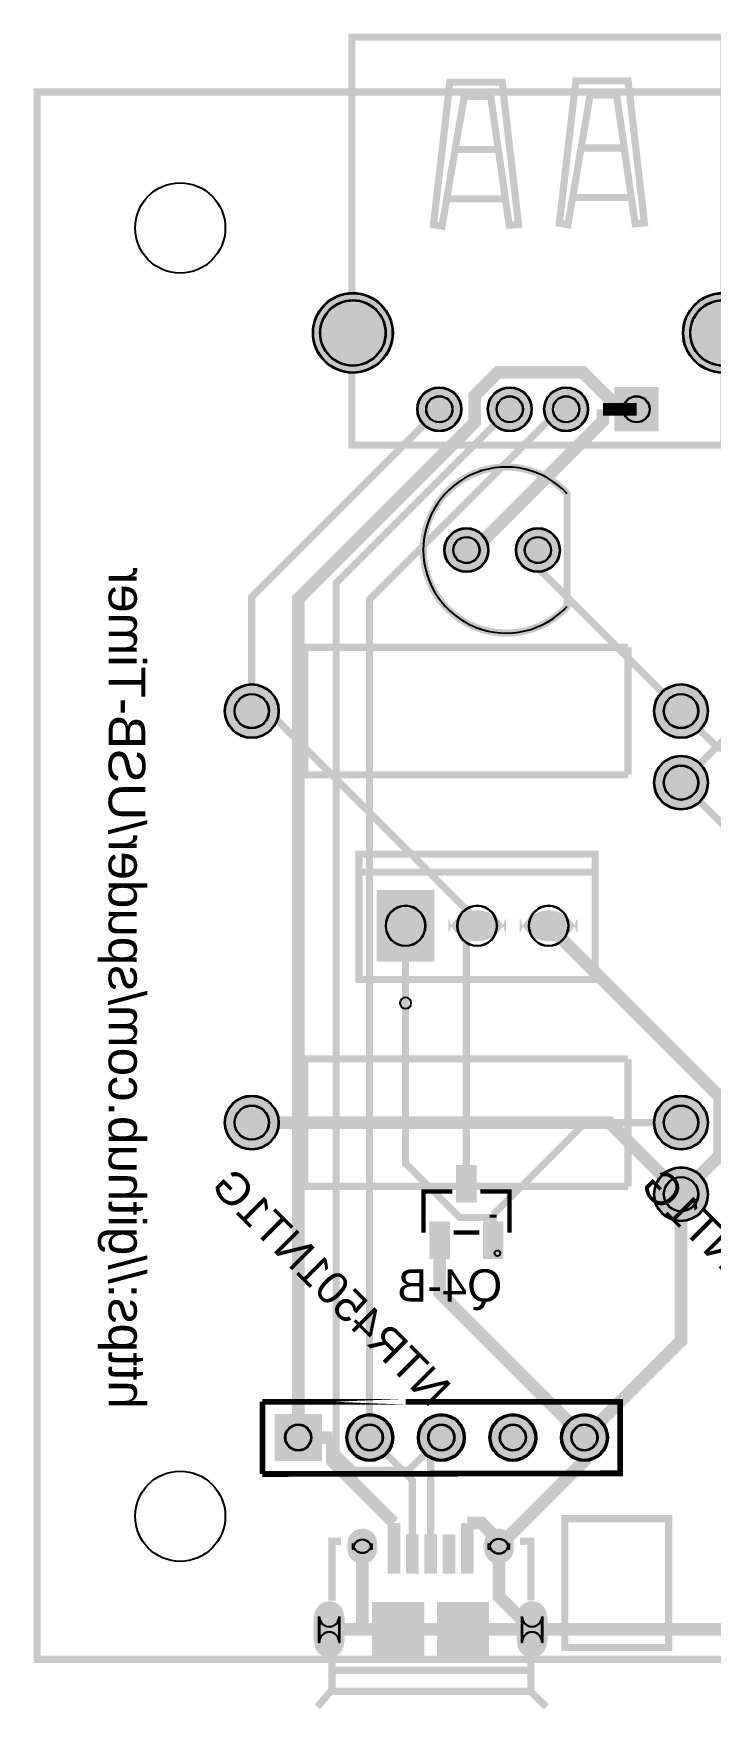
# Model space of a CAD drawing. Header units: millimetres. Extents: x 0 to 114, y 63 to 124.
# Drawn here: x -0.1 to 23.9, y 64.2 to 123.7 of the extents above; entities that cross this region are included whole.
import ezdxf

# ---------------------------------------------------------------- set-up
doc = ezdxf.new("R2010")
doc.units = ezdxf.units.MM
for name, color, linetype, true_color in [('BoardOutLine', 7, 'Continuous', 0xff00ff), ('BottomLayer', 7, 'Continuous', 0x0000ff), ('BottomPasteMaskLayer', 7, 'Continuous', 0x800000), ('BottomSilkLayer', 7, 'Continuous', 0x66cc33), ('BottomSolderMaskLayer', 7, 'Continuous', 0xaa00ff), ('Document', 7, 'Continuous', 0xffffff), ('Multi-Layer', 7, 'Continuous', 0xc0c0c0), ('TopLayer', 7, 'Continuous', 0xff0000), ('TopPasteMaskLayer', 7, 'Continuous', 0x808080), ('TopSilkLayer', 7, 'Continuous', 0xffcc00), ('TopSolderMaskLayer', 7, 'Continuous', 0x800080)]:
    doc.layers.add(name, color=color, linetype=linetype, true_color=true_color)
doc.styles.get("Standard").update_dxf_attribs({"font": 'arial.ttf'})

msp = doc.modelspace()

# ---------------------------------------------------------------- hatches: boundary and pattern name
at = {"layer": 'BottomLayer'}
for points in [[(14.89, 83.54), (14.89, 82.29), (15.59, 82.29), (15.59, 83.54)], [(13.94, 81.54), (13.94, 80.29), (14.64, 80.29), (14.64, 81.54)], [(15.84, 81.54), (15.84, 80.29), (16.54, 80.29), (16.54, 81.54)]]:
    msp.add_hatch(color=256, dxfattribs=at).paths.add_polyline_path(points)
at = {"layer": 'BottomPasteMaskLayer'}
for points in [[(14.89, 83.54), (14.89, 82.29), (15.59, 82.29), (15.59, 83.54)], [(13.94, 81.54), (13.94, 80.29), (14.64, 80.29), (14.64, 81.54)], [(15.84, 81.54), (15.84, 80.29), (16.54, 80.29), (16.54, 81.54)]]:
    msp.add_hatch(color=256, dxfattribs=at).paths.add_polyline_path(points)
at = {"layer": 'BottomSolderMaskLayer'}
for points in [[(9.785, 113.115, 1), (12.635, 113.115, 1)], [(22.925, 113.115, 1), (25.776, 113.115, 1)], [(13.493, 110.405, 1), (15.068, 110.405, 1)], [(15.993, 110.405, 1), (17.567, 110.405, 1)], [(17.993, 110.405, 1), (19.567, 110.405, 1)], [(22.067, 109.618), (20.493, 109.618), (20.493, 111.193), (22.067, 111.193)], [(14.453, 105.41, 1), (16.027, 105.41, 1)], [(16.993, 105.41, 1), (18.567, 105.41, 1)], [(6.655, 99.695, 1), (8.585, 99.695, 1)], [(21.895, 99.695, 1), (23.825, 99.695, 1)], [(21.895, 97.155, 1), (23.825, 97.155, 1)], [(12.056, 93.351), (14.106, 93.351), (14.106, 90.8), (12.056, 90.8)], [(16.646, 92.33, -0.785398), (14.596, 92.33), (14.596, 91.82, -0.785398), (16.646, 91.82)], [(19.186, 92.33, -0.785398), (17.136, 92.33), (17.136, 91.82, -0.785398), (19.186, 91.82)], [(6.655, 85.09, 1), (8.585, 85.09, 1)], [(21.895, 85.09, 1), (23.825, 85.09, 1)], [(14.876, 83.586), (14.876, 82.245), (15.604, 82.245), (15.604, 83.586)], [(21.895, 82.55, 1), (23.825, 82.55, 1)], [(13.926, 81.586), (13.926, 80.245), (14.654, 80.245), (14.654, 81.586)], [(15.826, 81.586), (15.826, 80.245), (16.554, 80.245), (16.554, 81.586)], [(10.109, 74.752), (10.109, 73.076), (8.433, 73.076), (8.433, 74.752)], [(10.973, 73.914, 1), (12.649, 73.914, 1)], [(13.513, 73.914, 1), (15.189, 73.914, 1)], [(16.053, 73.914, 1), (17.729, 73.914, 1)], [(18.593, 73.914, 1), (20.269, 73.914, 1)], [(12.095, 70.159, -0.785398), (10.995, 70.159), (10.995, 69.951, -0.785398), (12.095, 69.951)], [(16.945, 70.159, -0.785398), (15.845, 70.159), (15.845, 69.951, -0.785398), (16.945, 69.951)], [(10.92, 67.592, -0.785398), (9.82, 67.592), (9.82, 66.618, -0.785398), (10.92, 66.618)], [(18.12, 67.592, -0.785398), (17.02, 67.592), (17.02, 66.618, -0.785398), (18.12, 66.618)]]:
    msp.add_hatch(color=256, dxfattribs=at).paths.add_polyline_path(points)
at = {"layer": 'Document'}
for points in [[(18.728, 107.323), (18.675, 107.378), (18.622, 107.432), (18.567, 107.484), (18.51, 107.535), (18.452, 107.584), (18.393, 107.631), (18.333, 107.677), (18.271, 107.721), (18.208, 107.764), (18.144, 107.805), (18.079, 107.844), (18.013, 107.882), (17.946, 107.917), (17.878, 107.951), (17.809, 107.983), (17.74, 108.013), (17.669, 108.041), (17.598, 108.068), (17.526, 108.092), (17.454, 108.114), (17.381, 108.135), (17.307, 108.153), (17.233, 108.17), (17.159, 108.184), (17.084, 108.197), (17.008, 108.207), (16.933, 108.216), (16.857, 108.222), (16.782, 108.227), (16.706, 108.229), (16.63, 108.229), (16.554, 108.228), (16.478, 108.224), (16.403, 108.218), (16.327, 108.21), (16.252, 108.2), (16.177, 108.188), (16.102, 108.174), (16.028, 108.158), (15.954, 108.141), (15.881, 108.121), (15.808, 108.099), (15.736, 108.075), (15.665, 108.049), (15.594, 108.022), (15.524, 107.992), (15.455, 107.961), (15.387, 107.927), (15.32, 107.892), (15.253, 107.855), (15.188, 107.817), (15.124, 107.776), (15.061, 107.734), (14.999, 107.69), (14.938, 107.645), (14.878, 107.598), (14.82, 107.549), (14.763, 107.499), (14.708, 107.447), (14.653, 107.394), (14.601, 107.339), (14.55, 107.283), (14.5, 107.226), (14.452, 107.167), (14.405, 107.107), (14.36, 107.046), (14.317, 106.984), (14.276, 106.92), (14.236, 106.855), (14.198, 106.79), (14.162, 106.723), (14.127, 106.655), (14.095, 106.587), (14.064, 106.518), (14.035, 106.447), (14.008, 106.376), (13.983, 106.305), (13.96, 106.232), (13.939, 106.16), (13.92, 106.086), (13.902, 106.012), (13.887, 105.938), (13.874, 105.863), (13.863, 105.788), (13.854, 105.713), (13.846, 105.637), (13.841, 105.561), (13.838, 105.486), (13.837, 105.41), (13.838, 105.334), (13.841, 105.258), (13.846, 105.182), (13.854, 105.107), (13.863, 105.031), (13.874, 104.956), (13.887, 104.882), (13.902, 104.807), (13.92, 104.733), (13.939, 104.66), (13.96, 104.587), (13.983, 104.515), (14.008, 104.443), (14.035, 104.372), (14.064, 104.302), (14.095, 104.233), (14.128, 104.164), (14.162, 104.096), (14.198, 104.03), (14.236, 103.964), (14.276, 103.899), (14.318, 103.836), (14.361, 103.773), (14.406, 103.712), (14.452, 103.652), (14.5, 103.594), (14.55, 103.536), (14.601, 103.48), (14.654, 103.426), (14.708, 103.372), (14.764, 103.321), (14.821, 103.27), (14.879, 103.222), (14.938, 103.175), (14.999, 103.129), (15.061, 103.086), (15.124, 103.043), (15.189, 103.003), (15.254, 102.964), (15.32, 102.928), (15.387, 102.892), (15.456, 102.859), (15.525, 102.828), (15.595, 102.798), (15.665, 102.771), (15.737, 102.745), (15.809, 102.721), (15.882, 102.699), (15.955, 102.679), (16.029, 102.661), (16.103, 102.646), (16.177, 102.632), (16.252, 102.62), (16.328, 102.61), (16.403, 102.602), (16.479, 102.596), (16.555, 102.592), (16.63, 102.591), (16.706, 102.591), (16.782, 102.593), (16.858, 102.598), (16.934, 102.604), (17.009, 102.613), (17.084, 102.623), (17.159, 102.636), (17.234, 102.65), (17.308, 102.667), (17.381, 102.685), (17.454, 102.706), (17.527, 102.728), (17.599, 102.753), (17.67, 102.779), (17.74, 102.807), (17.81, 102.837), (17.879, 102.869), (17.947, 102.903), (18.014, 102.939), (18.08, 102.976), (18.145, 103.015), (18.209, 103.056), (18.272, 103.099), (18.333, 103.143), (18.394, 103.189), (18.453, 103.237), (18.511, 103.286), (18.567, 103.337), (18.622, 103.389), (18.676, 103.442), (18.728, 103.497), (18.74, 103.509), (18.754, 103.519), (18.768, 103.527), (18.784, 103.533), (18.8, 103.536), (18.816, 103.538), (18.833, 103.538), (18.849, 103.535), (18.865, 103.53), (18.881, 103.524), (18.895, 103.515), (18.908, 103.505), (18.919, 103.493), (18.929, 103.479), (18.937, 103.464), (18.943, 103.449), (18.947, 103.433), (18.948, 103.416), (18.948, 103.4), (18.945, 103.383), (18.941, 103.367), (18.934, 103.352), (18.925, 103.338), (18.915, 103.325), (18.86, 103.268), (18.804, 103.212), (18.747, 103.157), (18.688, 103.104), (18.628, 103.052), (18.567, 103.002), (18.504, 102.954), (18.44, 102.907), (18.375, 102.862), (18.309, 102.819), (18.242, 102.777), (18.173, 102.737), (18.104, 102.699), (18.034, 102.662), (17.962, 102.628), (17.89, 102.595), (17.817, 102.564), (17.744, 102.535), (17.669, 102.508), (17.594, 102.483), (17.519, 102.46), (17.442, 102.439), (17.365, 102.419), (17.288, 102.402), (17.21, 102.387), (17.132, 102.374), (17.054, 102.362), (16.975, 102.353), (16.897, 102.346), (16.818, 102.341), (16.738, 102.338), (16.659, 102.337), (16.58, 102.338), (16.501, 102.341), (16.422, 102.346), (16.343, 102.353), (16.264, 102.362), (16.186, 102.373), (16.108, 102.386), (16.03, 102.401), (15.953, 102.418), (15.876, 102.437), (15.8, 102.458), (15.724, 102.482), (15.649, 102.507), (15.574, 102.533), (15.501, 102.562), (15.428, 102.593), (15.356, 102.626), (15.284, 102.66), (15.214, 102.696), (15.144, 102.734), (15.076, 102.774), (15.009, 102.816), (14.942, 102.859), (14.877, 102.904), (14.813, 102.951), (14.751, 102.999), (14.689, 103.049), (14.629, 103.1), (14.57, 103.153), (14.513, 103.208), (14.457, 103.264), (14.402, 103.321), (14.349, 103.38), (14.298, 103.44), (14.248, 103.502), (14.199, 103.564), (14.152, 103.628), (14.107, 103.693), (14.064, 103.76), (14.022, 103.827), (13.982, 103.895), (13.944, 103.965), (13.908, 104.035), (13.873, 104.106), (13.841, 104.178), (13.81, 104.251), (13.781, 104.325), (13.754, 104.4), (13.729, 104.475), (13.706, 104.55), (13.685, 104.627), (13.666, 104.703), (13.648, 104.781), (13.633, 104.858), (13.62, 104.937), (13.609, 105.015), (13.6, 105.094), (13.592, 105.172), (13.587, 105.251), (13.584, 105.331), (13.583, 105.41), (13.584, 105.489), (13.587, 105.568), (13.592, 105.647), (13.6, 105.726), (13.609, 105.804), (13.62, 105.883), (13.633, 105.961), (13.648, 106.039), (13.665, 106.116), (13.685, 106.193), (13.706, 106.269), (13.729, 106.345), (13.754, 106.42), (13.781, 106.494), (13.81, 106.568), (13.841, 106.641), (13.873, 106.713), (13.908, 106.784), (13.944, 106.855), (13.982, 106.924), (14.022, 106.993), (14.064, 107.06), (14.107, 107.126), (14.152, 107.191), (14.199, 107.255), (14.247, 107.318), (14.297, 107.379), (14.349, 107.439), (14.402, 107.498), (14.456, 107.556), (14.512, 107.612), (14.57, 107.666), (14.628, 107.719), (14.689, 107.771), (14.75, 107.821), (14.813, 107.869), (14.877, 107.916), (14.942, 107.961), (15.008, 108.004), (15.076, 108.045), (15.144, 108.085), (15.213, 108.123), (15.284, 108.16), (15.355, 108.194), (15.427, 108.227), (15.5, 108.257), (15.574, 108.286), (15.648, 108.313), (15.723, 108.338), (15.799, 108.361), (15.875, 108.382), (15.952, 108.402), (16.03, 108.419), (16.107, 108.434), (16.185, 108.447), (16.264, 108.458), (16.342, 108.467), (16.421, 108.474), (16.5, 108.479), (16.579, 108.482), (16.659, 108.483), (16.738, 108.482), (16.817, 108.479), (16.896, 108.474), (16.975, 108.467), (17.053, 108.458), (17.132, 108.446), (17.21, 108.433), (17.288, 108.418), (17.365, 108.401), (17.442, 108.381), (17.518, 108.36), (17.594, 108.337), (17.669, 108.312), (17.743, 108.285), (17.817, 108.256), (17.89, 108.225), (17.962, 108.193), (18.033, 108.158), (18.103, 108.122), (18.173, 108.083), (18.241, 108.043), (18.308, 108.002), (18.375, 107.958), (18.44, 107.913), (18.504, 107.867), (18.566, 107.818), (18.628, 107.768), (18.688, 107.717), (18.747, 107.663), (18.804, 107.609), (18.86, 107.553), (18.914, 107.495), (18.925, 107.482), (18.933, 107.468), (18.94, 107.453), (18.945, 107.437), (18.948, 107.421), (18.948, 107.404), (18.946, 107.388), (18.942, 107.372), (18.936, 107.356), (18.928, 107.341), (18.919, 107.328), (18.907, 107.316), (18.894, 107.305), (18.88, 107.297), (18.865, 107.29), (18.849, 107.285), (18.833, 107.283), (18.816, 107.282), (18.799, 107.284), (18.783, 107.288), (18.768, 107.294), (18.753, 107.302), (18.74, 107.312), (18.728, 107.323)], [(18.948, 107.409), (18.948, 103.41), (18.947, 103.394), (18.944, 103.377), (18.938, 103.362), (18.931, 103.347), (18.922, 103.333), (18.911, 103.32), (18.898, 103.309), (18.885, 103.3), (18.87, 103.293), (18.854, 103.288), (18.838, 103.284), (18.821, 103.283), (18.804, 103.284), (18.788, 103.288), (18.772, 103.293), (18.758, 103.3), (18.744, 103.309), (18.731, 103.32), (18.72, 103.333), (18.711, 103.347), (18.704, 103.362), (18.698, 103.377), (18.695, 103.394), (18.694, 103.41), (18.694, 107.409), (18.695, 107.426), (18.698, 107.442), (18.704, 107.458), (18.711, 107.473), (18.72, 107.487), (18.731, 107.499), (18.744, 107.51), (18.758, 107.519), (18.772, 107.527), (18.788, 107.532), (18.804, 107.535), (18.821, 107.536), (18.838, 107.535), (18.854, 107.532), (18.87, 107.527), (18.885, 107.519), (18.898, 107.51), (18.911, 107.499), (18.922, 107.487), (18.931, 107.473), (18.938, 107.458), (18.944, 107.442), (18.947, 107.426), (18.948, 107.409)]]:
    msp.add_hatch(color=256, dxfattribs=at).paths.add_polyline_path(points)
at = {"layer": 'Multi-Layer'}
for points in [[(9.81, 113.115, 1), (12.61, 113.115, 1)], [(22.95, 113.115, 1), (25.75, 113.115, 1)], [(13.518, 110.405, 1), (15.042, 110.405, 1)], [(16.018, 110.405, 1), (17.542, 110.405, 1)], [(18.018, 110.405, 1), (19.542, 110.405, 1)], [(22.042, 109.643), (20.518, 109.643), (20.518, 111.167), (22.042, 111.167)], [(14.478, 105.41, 1), (16.002, 105.41, 1)], [(17.018, 105.41, 1), (18.542, 105.41, 1)], [(6.68, 99.695, 1), (8.56, 99.695, 1)], [(21.92, 99.695, 1), (23.8, 99.695, 1)], [(21.92, 97.155, 1), (23.8, 97.155, 1)], [(12.081, 93.325), (14.081, 93.325), (14.081, 90.825), (12.081, 90.825)], [(16.621, 92.325, -0.785398), (14.621, 92.325), (14.621, 91.825, -0.785398), (16.621, 91.825)], [(19.161, 92.325, -0.785398), (17.161, 92.325), (17.161, 91.825, -0.785398), (19.161, 91.825)], [(6.68, 85.09, 1), (8.56, 85.09, 1)], [(21.92, 85.09, 1), (23.8, 85.09, 1)], [(21.92, 82.55, 1), (23.8, 82.55, 1)], [(10.058, 74.702), (10.058, 73.127), (8.484, 73.127), (8.484, 74.702)], [(11.024, 73.914, 1), (12.598, 73.914, 1)], [(13.564, 73.914, 1), (15.138, 73.914, 1)], [(16.104, 73.914, 1), (17.678, 73.914, 1)], [(18.644, 73.914, 1), (20.218, 73.914, 1)], [(12.07, 70.155, -0.785398), (11.02, 70.155), (11.02, 69.955, -0.785398), (12.07, 69.955)], [(16.92, 70.155, -0.785398), (15.87, 70.155), (15.87, 69.955, -0.785398), (16.92, 69.955)], [(10.895, 67.58, -0.785398), (9.845, 67.58), (9.845, 66.63, -0.785398), (10.895, 66.63)], [(18.095, 67.58, -0.785398), (17.045, 67.58), (17.045, 66.63, -0.785398), (18.095, 66.63)]]:
    msp.add_hatch(color=256, dxfattribs=at).paths.add_polyline_path(points)
at = {"layer": 'TopLayer'}
for points in [[(12.47, 70.455), (12.87, 70.455), (12.87, 69.105), (12.47, 69.105)], [(13.12, 70.455), (13.52, 70.455), (13.52, 69.105), (13.12, 69.105)], [(13.77, 70.455), (14.17, 70.455), (14.17, 69.105), (13.77, 69.105)], [(14.42, 70.455), (14.82, 70.455), (14.82, 69.105), (14.42, 69.105)], [(15.07, 70.455), (15.47, 70.455), (15.47, 69.105), (15.07, 69.105)], [(11.92, 68.055), (13.72, 68.055), (13.72, 66.155), (11.92, 66.155)], [(14.22, 68.055), (16.02, 68.055), (16.02, 66.155), (14.22, 66.155)]]:
    msp.add_hatch(color=256, dxfattribs=at).paths.add_polyline_path(points)
at = {"layer": 'TopPasteMaskLayer'}
for points in [[(11.02, 70.155), (11.021, 70.188), (11.024, 70.221), (11.029, 70.253), (11.037, 70.286), (11.046, 70.317), (11.057, 70.348), (11.07, 70.379), (11.085, 70.408), (11.102, 70.436), (11.12, 70.464), (11.141, 70.49), (11.162, 70.515), (11.186, 70.538), (11.21, 70.56), (11.236, 70.58), (11.264, 70.598), (11.292, 70.615), (11.322, 70.63), (11.352, 70.643), (11.383, 70.654), (11.415, 70.664), (11.447, 70.671), (11.479, 70.676), (11.512, 70.679), (11.545, 70.68), (11.578, 70.679), (11.611, 70.676), (11.643, 70.671), (11.676, 70.664), (11.707, 70.654), (11.738, 70.643), (11.769, 70.63), (11.798, 70.615), (11.826, 70.598), (11.854, 70.58), (11.88, 70.56), (11.904, 70.538), (11.928, 70.515), (11.95, 70.49), (11.97, 70.464), (11.988, 70.436), (12.005, 70.408), (12.02, 70.379), (12.033, 70.348), (12.044, 70.317), (12.054, 70.286), (12.061, 70.253), (12.066, 70.221), (12.069, 70.188), (12.07, 70.155), (12.07, 69.955), (12.069, 69.922), (12.066, 69.889), (12.061, 69.857), (12.054, 69.825), (12.044, 69.793), (12.033, 69.762), (12.02, 69.732), (12.005, 69.702), (11.988, 69.674), (11.97, 69.647), (11.95, 69.62), (11.928, 69.596), (11.904, 69.572), (11.88, 69.551), (11.854, 69.53), (11.826, 69.512), (11.798, 69.495), (11.769, 69.48), (11.738, 69.467), (11.707, 69.456), (11.676, 69.447), (11.643, 69.439), (11.611, 69.434), (11.578, 69.431), (11.545, 69.43), (11.512, 69.431), (11.479, 69.434), (11.447, 69.439), (11.415, 69.447), (11.383, 69.456), (11.352, 69.467), (11.322, 69.48), (11.292, 69.495), (11.264, 69.512), (11.236, 69.53), (11.21, 69.551), (11.186, 69.572), (11.162, 69.596), (11.141, 69.62), (11.12, 69.647), (11.102, 69.674), (11.085, 69.702), (11.07, 69.732), (11.057, 69.762), (11.046, 69.793), (11.037, 69.825), (11.029, 69.857), (11.024, 69.889), (11.021, 69.922), (11.02, 69.955)], [(12.47, 70.455), (12.87, 70.455), (12.87, 69.105), (12.47, 69.105)], [(13.12, 70.455), (13.52, 70.455), (13.52, 69.105), (13.12, 69.105)], [(13.77, 70.455), (14.17, 70.455), (14.17, 69.105), (13.77, 69.105)], [(14.42, 70.455), (14.82, 70.455), (14.82, 69.105), (14.42, 69.105)], [(15.07, 70.455), (15.47, 70.455), (15.47, 69.105), (15.07, 69.105)], [(15.87, 70.155), (15.871, 70.188), (15.874, 70.221), (15.879, 70.253), (15.887, 70.286), (15.896, 70.317), (15.907, 70.348), (15.92, 70.379), (15.935, 70.408), (15.952, 70.436), (15.97, 70.464), (15.991, 70.49), (16.012, 70.515), (16.036, 70.538), (16.06, 70.56), (16.086, 70.58), (16.114, 70.598), (16.142, 70.615), (16.172, 70.63), (16.202, 70.643), (16.233, 70.654), (16.265, 70.664), (16.297, 70.671), (16.329, 70.676), (16.362, 70.679), (16.395, 70.68), (16.428, 70.679), (16.461, 70.676), (16.493, 70.671), (16.526, 70.664), (16.557, 70.654), (16.588, 70.643), (16.619, 70.63), (16.648, 70.615), (16.676, 70.598), (16.704, 70.58), (16.73, 70.56), (16.754, 70.538), (16.778, 70.515), (16.8, 70.49), (16.82, 70.464), (16.838, 70.436), (16.855, 70.408), (16.87, 70.379), (16.883, 70.348), (16.894, 70.317), (16.904, 70.286), (16.911, 70.253), (16.916, 70.221), (16.919, 70.188), (16.92, 70.155), (16.92, 69.955), (16.919, 69.922), (16.916, 69.889), (16.911, 69.857), (16.904, 69.825), (16.894, 69.793), (16.883, 69.762), (16.87, 69.732), (16.855, 69.702), (16.838, 69.674), (16.82, 69.647), (16.8, 69.62), (16.778, 69.596), (16.754, 69.572), (16.73, 69.551), (16.704, 69.53), (16.676, 69.512), (16.648, 69.495), (16.619, 69.48), (16.588, 69.467), (16.557, 69.456), (16.526, 69.447), (16.493, 69.439), (16.461, 69.434), (16.428, 69.431), (16.395, 69.43), (16.362, 69.431), (16.329, 69.434), (16.297, 69.439), (16.265, 69.447), (16.233, 69.456), (16.202, 69.467), (16.172, 69.48), (16.142, 69.495), (16.114, 69.512), (16.086, 69.53), (16.06, 69.551), (16.036, 69.572), (16.012, 69.596), (15.991, 69.62), (15.97, 69.647), (15.952, 69.674), (15.935, 69.702), (15.92, 69.732), (15.907, 69.762), (15.896, 69.793), (15.887, 69.825), (15.879, 69.857), (15.874, 69.889), (15.871, 69.922), (15.87, 69.955)], [(9.845, 67.58), (9.846, 67.613), (9.849, 67.646), (9.854, 67.678), (9.861, 67.711), (9.871, 67.742), (9.882, 67.773), (9.895, 67.804), (9.91, 67.833), (9.927, 67.861), (9.945, 67.889), (9.965, 67.915), (9.987, 67.939), (10.011, 67.963), (10.035, 67.985), (10.061, 68.005), (10.089, 68.023), (10.117, 68.04), (10.146, 68.055), (10.177, 68.068), (10.208, 68.079), (10.239, 68.089), (10.272, 68.096), (10.304, 68.101), (10.337, 68.104), (10.37, 68.105), (10.403, 68.104), (10.436, 68.101), (10.468, 68.096), (10.501, 68.089), (10.532, 68.079), (10.563, 68.068), (10.594, 68.055), (10.623, 68.04), (10.651, 68.023), (10.679, 68.005), (10.705, 67.985), (10.729, 67.963), (10.753, 67.939), (10.775, 67.915), (10.795, 67.889), (10.813, 67.861), (10.83, 67.833), (10.845, 67.804), (10.858, 67.773), (10.869, 67.742), (10.879, 67.711), (10.886, 67.678), (10.891, 67.646), (10.894, 67.613), (10.895, 67.58), (10.895, 66.63), (10.894, 66.597), (10.891, 66.564), (10.886, 66.532), (10.879, 66.5), (10.869, 66.468), (10.858, 66.437), (10.845, 66.407), (10.83, 66.377), (10.813, 66.349), (10.795, 66.322), (10.775, 66.295), (10.753, 66.271), (10.729, 66.247), (10.705, 66.226), (10.679, 66.205), (10.651, 66.187), (10.623, 66.17), (10.594, 66.155), (10.563, 66.142), (10.532, 66.131), (10.501, 66.122), (10.468, 66.114), (10.436, 66.109), (10.403, 66.106), (10.37, 66.105), (10.337, 66.106), (10.304, 66.109), (10.272, 66.114), (10.239, 66.122), (10.208, 66.131), (10.177, 66.142), (10.146, 66.155), (10.117, 66.17), (10.089, 66.187), (10.061, 66.205), (10.035, 66.226), (10.011, 66.247), (9.987, 66.271), (9.965, 66.295), (9.945, 66.322), (9.927, 66.349), (9.91, 66.377), (9.895, 66.407), (9.882, 66.437), (9.871, 66.468), (9.861, 66.5), (9.854, 66.532), (9.849, 66.564), (9.846, 66.597), (9.845, 66.63)], [(11.92, 68.055), (13.72, 68.055), (13.72, 66.155), (11.92, 66.155)], [(14.22, 68.055), (16.02, 68.055), (16.02, 66.155), (14.22, 66.155)], [(17.045, 67.58), (17.046, 67.613), (17.049, 67.646), (17.054, 67.678), (17.062, 67.711), (17.071, 67.742), (17.082, 67.773), (17.095, 67.804), (17.11, 67.833), (17.127, 67.861), (17.145, 67.889), (17.165, 67.915), (17.187, 67.939), (17.211, 67.963), (17.235, 67.985), (17.261, 68.005), (17.289, 68.023), (17.317, 68.04), (17.346, 68.055), (17.377, 68.068), (17.408, 68.079), (17.439, 68.089), (17.472, 68.096), (17.504, 68.101), (17.537, 68.104), (17.57, 68.105), (17.603, 68.104), (17.636, 68.101), (17.668, 68.096), (17.701, 68.089), (17.732, 68.079), (17.763, 68.068), (17.794, 68.055), (17.823, 68.04), (17.851, 68.023), (17.879, 68.005), (17.905, 67.985), (17.929, 67.963), (17.953, 67.939), (17.975, 67.915), (17.995, 67.889), (18.013, 67.861), (18.03, 67.833), (18.045, 67.804), (18.058, 67.773), (18.069, 67.742), (18.079, 67.711), (18.086, 67.678), (18.091, 67.646), (18.094, 67.613), (18.095, 67.58), (18.095, 66.63), (18.094, 66.597), (18.091, 66.564), (18.086, 66.532), (18.079, 66.5), (18.069, 66.468), (18.058, 66.437), (18.045, 66.407), (18.03, 66.377), (18.013, 66.349), (17.995, 66.322), (17.975, 66.295), (17.953, 66.271), (17.929, 66.247), (17.905, 66.226), (17.879, 66.205), (17.851, 66.187), (17.823, 66.17), (17.794, 66.155), (17.763, 66.142), (17.732, 66.131), (17.701, 66.122), (17.668, 66.114), (17.636, 66.109), (17.603, 66.106), (17.57, 66.105), (17.537, 66.106), (17.504, 66.109), (17.472, 66.114), (17.439, 66.122), (17.408, 66.131), (17.377, 66.142), (17.346, 66.155), (17.317, 66.17), (17.289, 66.187), (17.261, 66.205), (17.235, 66.226), (17.211, 66.247), (17.187, 66.271), (17.165, 66.295), (17.145, 66.322), (17.127, 66.349), (17.11, 66.377), (17.095, 66.407), (17.082, 66.437), (17.071, 66.468), (17.062, 66.5), (17.054, 66.532), (17.049, 66.564), (17.046, 66.597), (17.045, 66.63)]]:
    msp.add_hatch(color=256, dxfattribs=at).paths.add_polyline_path(points)
at = {"layer": 'TopSolderMaskLayer'}
for points in [[(9.785, 113.115, 1), (12.635, 113.115, 1)], [(22.925, 113.115, 1), (25.776, 113.115, 1)], [(13.493, 110.405, 1), (15.068, 110.405, 1)], [(15.993, 110.405, 1), (17.567, 110.405, 1)], [(17.993, 110.405, 1), (19.567, 110.405, 1)], [(22.067, 109.618), (20.493, 109.618), (20.493, 111.193), (22.067, 111.193)], [(14.453, 105.41, 1), (16.027, 105.41, 1)], [(16.993, 105.41, 1), (18.567, 105.41, 1)], [(6.655, 99.695, 1), (8.585, 99.695, 1)], [(21.895, 99.695, 1), (23.825, 99.695, 1)], [(21.895, 97.155, 1), (23.825, 97.155, 1)], [(12.056, 93.351), (14.106, 93.351), (14.106, 90.8), (12.056, 90.8)], [(16.646, 92.33, -0.785398), (14.596, 92.33), (14.596, 91.82, -0.785398), (16.646, 91.82)], [(19.186, 92.33, -0.785398), (17.136, 92.33), (17.136, 91.82, -0.785398), (19.186, 91.82)], [(6.655, 85.09, 1), (8.585, 85.09, 1)], [(21.895, 85.09, 1), (23.825, 85.09, 1)], [(21.895, 82.55, 1), (23.825, 82.55, 1)], [(10.109, 74.752), (10.109, 73.076), (8.433, 73.076), (8.433, 74.752)], [(10.973, 73.914, 1), (12.649, 73.914, 1)], [(13.513, 73.914, 1), (15.189, 73.914, 1)], [(16.053, 73.914, 1), (17.729, 73.914, 1)], [(18.593, 73.914, 1), (20.269, 73.914, 1)], [(12.095, 70.159, -0.785398), (10.995, 70.159), (10.995, 69.951, -0.785398), (12.095, 69.951)], [(12.445, 70.481), (12.895, 70.481), (12.895, 69.08), (12.445, 69.08)], [(13.095, 70.481), (13.545, 70.481), (13.545, 69.08), (13.095, 69.08)], [(13.745, 70.481), (14.195, 70.481), (14.195, 69.08), (13.745, 69.08)], [(14.395, 70.481), (14.845, 70.481), (14.845, 69.08), (14.395, 69.08)], [(15.045, 70.481), (15.495, 70.481), (15.495, 69.08), (15.045, 69.08)], [(16.945, 70.159, -0.785398), (15.845, 70.159), (15.845, 69.951, -0.785398), (16.945, 69.951)], [(11.895, 68.081), (13.745, 68.081), (13.745, 66.13), (11.895, 66.13)], [(14.195, 68.081), (16.045, 68.081), (16.045, 66.13), (14.195, 66.13)], [(10.92, 67.592, -0.785398), (9.82, 67.592), (9.82, 66.618, -0.785398), (10.92, 66.618)], [(18.12, 67.592, -0.785398), (17.02, 67.592), (17.02, 66.618, -0.785398), (18.12, 66.618)]]:
    msp.add_hatch(color=256, dxfattribs=at).paths.add_polyline_path(points)

# ---------------------------------------------------------------- linework, layer by layer
at = {"layer": 'BoardOutLine', "const_width": 0.254}
msp.add_lwpolyline([(0, 118.082), (0, 121.666), (114.3, 121.666), (114.3, 66.04), (0, 66.04), (0, 118.082)], close=True, dxfattribs=at)
at = {"layer": 'BottomLayer'}
for points, const_width in [([(20.686, 110.405), (19.377, 111.715), (16.361, 111.715), (15.53, 110.884), (15.53, 109.937), (9.271, 103.678), (9.271, 73.914)], 0.45), ([(14.28, 110.405), (7.62, 103.745), (7.62, 99.695)], 0.254), ([(16.78, 110.405), (10.619, 104.244), (10.619, 73.374), (11.242, 72.751), (13.188, 72.751), (14.351, 73.914)], 0.254), ([(18.78, 110.405), (18.552, 110.405), (11.8, 103.653), (11.8, 73.925), (11.811, 73.914)], 0.254), ([(20.093, 110.405), (20.093, 110.002), (15.501, 105.41), (15.24, 105.41)], 0.45), ([(20.686, 110.405), (20.093, 110.405)], 0.45), ([(21.28, 110.405), (20.686, 110.405)], 0.45), ([(34.6, 110.405), (34.6, 108.895), (22.86, 97.155)], 0.254), ([(22.86, 99.695), (17.78, 104.775), (17.78, 105.41)], 0.254), ([(18.161, 92.075), (24.23, 86.006), (24.23, 83.92), (22.86, 82.55)], 0.45), ([(13.081, 92.075), (13.081, 83.646), (15.006, 81.721), (16.19, 81.721)], 0.254), ([(15.621, 92.075), (15.24, 91.694), (15.24, 82.915)], 0.254), ([(22.86, 85.09), (19.461, 85.09), (16.19, 81.819)], 0.254), ([(22.86, 82.55), (22.86, 77.343), (19.431, 73.914)], 0.45), ([(16.19, 81.721), (16.19, 81.819)], 0.254), ([(16.19, 80.915), (16.19, 81.721)], 0.254), ([(14.29, 80.915), (14.29, 79.055), (19.431, 73.914)], 0.45), ([(16.395, 70.055), (19.431, 73.091), (19.431, 73.914)], 0.45), ([(17.57, 67.105), (16.395, 68.28), (16.395, 70.055)], 0.45)]:
    msp.add_lwpolyline(points, dxfattribs=dict(at, const_width=const_width))
at = {"layer": 'BottomSilkLayer', "const_width": 0.152}
for points in [[(13.714, 81.189), (13.714, 82.641), (14.745, 82.641)], [(16.766, 81.189), (16.766, 82.641), (15.735, 82.641)], [(14.785, 81.189), (15.695, 81.189)]]:
    msp.add_lwpolyline(points, dxfattribs=at)
at = {"layer": 'BottomSolderMaskLayer'}
for points in [[(12.363, 92.078), (12.363, 92.073)], [(13.799, 92.078), (13.799, 92.073)], [(14.903, 92.078), (14.903, 92.073)], [(16.339, 92.078), (16.339, 92.073)], [(17.443, 92.078), (17.443, 92.073)], [(18.879, 92.078), (18.879, 92.073)], [(11.204, 70.159), (11.204, 69.951)], [(11.886, 70.159), (11.886, 69.951)], [(16.028, 70.159), (16.028, 69.951)], [(16.762, 70.159), (16.762, 69.951)], [(10.003, 67.567), (10.003, 66.644)], [(10.737, 67.567), (10.737, 66.644)], [(17.203, 67.567), (17.203, 66.644)], [(17.937, 67.567), (17.937, 66.644)]]:
    msp.add_lwpolyline(points, close=True, dxfattribs=at)
for centre, radius in [((11.21, 113.115), 1.425), ((11.21, 113.115), 1.171), ((24.35, 113.115), 1.425), ((24.35, 113.115), 1.171), ((14.28, 110.405), 0.787), ((14.28, 110.405), 0.472), ((16.78, 110.405), 0.787), ((16.78, 110.405), 0.472), ((18.78, 110.405), 0.787), ((18.78, 110.405), 0.472), ((21.28, 110.405), 0.472), ((15.24, 105.41), 0.787), ((17.78, 105.41), 0.787), ((15.24, 105.41), 0.472), ((17.78, 105.41), 0.472), ((7.62, 99.695), 0.965), ((22.86, 99.695), 0.965), ((7.62, 99.695), 0.616), ((22.86, 99.695), 0.616), ((22.86, 97.155), 0.965), ((22.86, 97.155), 0.616), ((7.62, 85.09), 0.965), ((7.62, 85.09), 0.616), ((22.86, 85.09), 0.965), ((22.86, 85.09), 0.616), ((22.86, 82.55), 0.965), ((22.86, 82.55), 0.616), ((11.811, 73.914), 0.838), ((14.351, 73.914), 0.838), ((16.891, 73.914), 0.838), ((19.431, 73.914), 0.838), ((9.271, 73.914), 0.473), ((11.811, 73.914), 0.473), ((14.351, 73.914), 0.473), ((16.891, 73.914), 0.473), ((19.431, 73.914), 0.473)]:
    msp.add_circle(centre, radius, dxfattribs=at)
for centre, radius, start, end in [((13.081, 92.073), 0.718, 0, 180), ((15.621, 92.073), 0.718, 0, 180), ((18.161, 92.073), 0.718, 0, 180), ((13.081, 92.078), 0.718, 180, 0), ((15.621, 92.078), 0.718, 180, 0), ((18.161, 92.078), 0.718, 180, 0), ((11.545, 69.951), 0.341, 0, 180), ((16.395, 69.951), 0.367, 0, 180), ((11.545, 70.159), 0.341, 180, 0), ((16.395, 70.159), 0.367, 180, 0), ((10.37, 67.567), 0.367, 180, 0), ((17.57, 67.567), 0.367, 180, 0), ((10.37, 66.644), 0.367, 0, 180), ((17.57, 66.644), 0.367, 0, 180)]:
    msp.add_arc(centre, radius, start, end, dxfattribs=at)
at = {"layer": 'Document'}
msp.add_circle((16.34, 80.455), 0.1, dxfattribs=at)
at = {"layer": 'Multi-Layer'}
for points in [[(12.381, 92.078), (12.381, 92.073)], [(13.781, 92.078), (13.781, 92.073)], [(14.921, 92.078), (14.921, 92.073)], [(16.321, 92.078), (16.321, 92.073)], [(17.461, 92.078), (17.461, 92.073)], [(18.861, 92.078), (18.861, 92.073)], [(11.22, 70.155), (11.22, 69.955)], [(11.87, 70.155), (11.87, 69.955)], [(16.045, 70.155), (16.045, 69.955)], [(16.745, 70.155), (16.745, 69.955)], [(10.02, 67.555), (10.02, 66.655)], [(10.72, 67.555), (10.72, 66.655)], [(17.22, 67.555), (17.22, 66.655)], [(17.92, 67.555), (17.92, 66.655)]]:
    msp.add_lwpolyline(points, close=True, dxfattribs=at)
for centre, radius in [((5.08, 116.84), 1.6), ((11.21, 113.115), 1.4), ((11.21, 113.115), 1.15), ((24.35, 113.115), 1.4), ((24.35, 113.115), 1.15), ((14.28, 110.405), 0.762), ((14.28, 110.405), 0.457), ((16.78, 110.405), 0.762), ((16.78, 110.405), 0.457), ((18.78, 110.405), 0.762), ((18.78, 110.405), 0.457), ((21.28, 110.405), 0.457), ((15.24, 105.41), 0.762), ((17.78, 105.41), 0.762), ((15.24, 105.41), 0.457), ((17.78, 105.41), 0.457), ((7.62, 99.695), 0.94), ((22.86, 99.695), 0.94), ((7.62, 99.695), 0.599), ((22.86, 99.695), 0.599), ((22.86, 97.155), 0.94), ((22.86, 97.155), 0.599), ((7.62, 85.09), 0.94), ((22.86, 85.09), 0.94), ((7.62, 85.09), 0.599), ((22.86, 85.09), 0.599), ((22.86, 82.55), 0.94), ((22.86, 82.55), 0.599), ((11.811, 73.914), 0.787), ((14.351, 73.914), 0.787), ((16.891, 73.914), 0.787), ((19.431, 73.914), 0.787), ((9.271, 73.914), 0.445), ((11.811, 73.914), 0.445), ((14.351, 73.914), 0.445), ((16.891, 73.914), 0.445), ((19.431, 73.914), 0.445), ((5.08, 71.12), 1.6)]:
    msp.add_circle(centre, radius, dxfattribs=at)
for centre, radius, start, end in [((13.081, 92.073), 0.7, 0, 180), ((15.621, 92.073), 0.7, 0, 180), ((18.161, 92.073), 0.7, 0, 180), ((13.081, 92.078), 0.7, 180, 0), ((15.621, 92.078), 0.7, 180, 0), ((18.161, 92.078), 0.7, 180, 0), ((11.545, 69.955), 0.325, 0, 180), ((16.395, 69.955), 0.35, 0, 180), ((11.545, 70.155), 0.325, 180, 0), ((16.395, 70.155), 0.35, 180, 0), ((10.37, 67.555), 0.35, 180, 0), ((17.57, 67.555), 0.35, 180, 0), ((10.37, 66.655), 0.35, 0, 180), ((17.57, 66.655), 0.35, 0, 180)]:
    msp.add_arc(centre, radius, start, end, dxfattribs=at)
at = {"layer": 'TopLayer'}
for points, const_width in [([(7.62, 99.695), (8.2, 99.695), (15.621, 92.274), (15.621, 92.075)], 0.254), ([(73.914, 85.344), (60.882, 98.376), (24.179, 98.376), (22.86, 99.695)], 0.254), ([(22.86, 97.155), (30.861, 89.154), (30.861, 88.9)], 0.254), ([(7.62, 85.09), (20.32, 85.09), (22.86, 82.55)], 0.45), ([(9.271, 73.914), (10.484, 73.914)], 0.45), ([(12.67, 70.881), (10.484, 73.067), (10.484, 73.914)], 0.45), ([(13.32, 69.78), (13.32, 72.405), (11.811, 73.914)], 0.254), ([(13.97, 69.78), (13.97, 73.533), (14.351, 73.914)], 0.254), ([(12.67, 69.78), (12.67, 70.881)], 0.45), ([(15.27, 69.78), (15.27, 70.881)], 0.45), ([(16.395, 70.055), (16.395, 70.262), (15.776, 70.881), (15.27, 70.881)], 0.45), ([(11.545, 67.105), (11.545, 70.055)], 0.45), ([(10.37, 67.105), (11.545, 67.105)], 0.45), ([(11.545, 67.105), (12.82, 67.105)], 0.45), ([(15.12, 67.105), (12.82, 67.105)], 0.45), ([(15.12, 67.105), (17.57, 67.105)], 0.45), ([(17.57, 67.105), (26.88, 67.105)], 0.45)]:
    msp.add_lwpolyline(points, dxfattribs=dict(at, const_width=const_width))
at = {"layer": 'TopSilkLayer'}
for points, const_width in [([(24.384, 109.135), (11.176, 109.135), (11.176, 123.613), (24.384, 123.613), (24.384, 109.135)], 0.254), ([(14.072, 116.958), (14.656, 122.013), (16.51, 122.013), (17.092, 116.966), (16.759, 116.941), (16.104, 121.505), (15.164, 121.505), (14.376, 116.908), (14.072, 116.958)], 0.254), ([(18.542, 117.009), (18.847, 116.958), (19.634, 121.556), (20.574, 121.556), (21.229, 116.991), (21.562, 117.017), (20.98, 122.064), (19.126, 122.064), (18.542, 117.009)], 0.254), ([(11.43, 90.17), (11.43, 94.615), (19.812, 94.615), (19.812, 90.17), (11.43, 90.17)], 0.254), ([(13.081, 75.184), (8.001, 75.184), (13.081, 75.184)], 0.203), ([(18.738, 71.036), (22.421, 71.036), (22.421, 66.464), (18.738, 66.464), (18.738, 71.036)], 0.254)]:
    msp.add_lwpolyline(points, close=True, dxfattribs=dict(at, const_width=const_width))
for points, const_width in [([(16.332, 119.625), (14.884, 119.625)], 0.254), ([(20.803, 119.676), (19.355, 119.676)], 0.254), ([(16.662, 117.873), (14.58, 117.873)], 0.254), ([(21.133, 117.924), (19.05, 117.924)], 0.254), ([(18.821, 107.409), (18.821, 103.41)], 0.254), ([(9.5, 97.435), (9.5, 101.956)], 0.254), ([(9.5, 101.956), (20.98, 101.956)], 0.254), ([(20.98, 101.956), (20.98, 97.435)], 0.254), ([(20.98, 97.435), (9.5, 97.435)], 0.254), ([(19.685, 93.98), (11.557, 93.98)], 0.254), ([(9.5, 82.83), (9.5, 87.351)], 0.254), ([(9.5, 87.351), (20.98, 87.351)], 0.254), ([(20.98, 87.351), (20.98, 82.83)], 0.254), ([(20.98, 82.83), (9.5, 82.83)], 0.254), ([(13.081, 75.184), (20.701, 75.184), (20.701, 72.644), (8.001, 72.619)], 0.203), ([(8.001, 75.184), (8.001, 72.619)], 0.203), ([(10.47, 68.13), (10.47, 70.231), (10.793, 70.231)], 0.254), ([(17.147, 70.231), (17.526, 70.231), (17.526, 68.135)], 0.254), ([(10.47, 64.905), (10.47, 66.081)], 0.254), ([(17.526, 66.075), (17.526, 64.905)], 0.254), ([(14.32, 65.655), (10.47, 65.655)], 0.254), ([(14.32, 65.655), (17.526, 65.655)], 0.254), ([(10.47, 64.905), (10.422, 64.905), (9.95, 64.355)], 0.254), ([(17.47, 64.905), (10.47, 64.905)], 0.254), ([(17.526, 64.905), (17.526, 64.897), (18.078, 64.355)], 0.254)]:
    msp.add_lwpolyline(points, dxfattribs=dict(at, const_width=const_width))
for centre, radius, start, end in [((16.657, 105.41), 2.946, 42.72867, 317.28298), ((13.083, 89.335), 0.2, 90.6731, 89.3269)]:
    msp.add_arc(centre, radius, start, end, dxfattribs=at)
at = {"layer": 'TopSolderMaskLayer'}
for points in [[(12.363, 92.078), (12.363, 92.073)], [(13.799, 92.078), (13.799, 92.073)], [(14.903, 92.078), (14.903, 92.073)], [(16.339, 92.078), (16.339, 92.073)], [(17.443, 92.078), (17.443, 92.073)], [(18.879, 92.078), (18.879, 92.073)], [(11.204, 70.159), (11.204, 69.951)], [(11.886, 70.159), (11.886, 69.951)], [(16.028, 70.159), (16.028, 69.951)], [(16.762, 70.159), (16.762, 69.951)], [(10.003, 67.567), (10.003, 66.644)], [(10.737, 67.567), (10.737, 66.644)], [(17.203, 67.567), (17.203, 66.644)], [(17.937, 67.567), (17.937, 66.644)]]:
    msp.add_lwpolyline(points, close=True, dxfattribs=at)
for centre, radius in [((11.21, 113.115), 1.425), ((11.21, 113.115), 1.171), ((24.35, 113.115), 1.425), ((24.35, 113.115), 1.171), ((14.28, 110.405), 0.787), ((14.28, 110.405), 0.472), ((16.78, 110.405), 0.787), ((16.78, 110.405), 0.472), ((18.78, 110.405), 0.787), ((18.78, 110.405), 0.472), ((21.28, 110.405), 0.472), ((15.24, 105.41), 0.787), ((17.78, 105.41), 0.787), ((15.24, 105.41), 0.472), ((17.78, 105.41), 0.472), ((7.62, 99.695), 0.965), ((22.86, 99.695), 0.965), ((7.62, 99.695), 0.616), ((22.86, 99.695), 0.616), ((22.86, 97.155), 0.965), ((22.86, 97.155), 0.616), ((7.62, 85.09), 0.965), ((7.62, 85.09), 0.616), ((22.86, 85.09), 0.965), ((22.86, 85.09), 0.616), ((22.86, 82.55), 0.965), ((22.86, 82.55), 0.616), ((11.811, 73.914), 0.838), ((14.351, 73.914), 0.838), ((16.891, 73.914), 0.838), ((19.431, 73.914), 0.838), ((9.271, 73.914), 0.473), ((11.811, 73.914), 0.473), ((14.351, 73.914), 0.473), ((16.891, 73.914), 0.473), ((19.431, 73.914), 0.473)]:
    msp.add_circle(centre, radius, dxfattribs=at)
for centre, radius, start, end in [((13.081, 92.073), 0.718, 0, 180), ((15.621, 92.073), 0.718, 0, 180), ((18.161, 92.073), 0.718, 0, 180), ((13.081, 92.078), 0.718, 180, 0), ((15.621, 92.078), 0.718, 180, 0), ((18.161, 92.078), 0.718, 180, 0), ((11.545, 69.951), 0.341, 0, 180), ((16.395, 69.951), 0.367, 0, 180), ((11.545, 70.159), 0.341, 180, 0), ((16.395, 70.159), 0.367, 180, 0), ((10.37, 67.567), 0.367, 180, 0), ((17.57, 67.567), 0.367, 180, 0), ((10.37, 66.644), 0.367, 0, 180), ((17.57, 66.644), 0.367, 0, 180)]:
    msp.add_arc(centre, radius, start, end, dxfattribs=at)

# ---------------------------------------------------------------- texts
at = {"layer": 'BottomSilkLayer', "text_generation_flag": 2}
for s, height, rotation, p in [('https://github.com/spuder/USB-Timer', 1.3, 270, (2.54, 74.93)), ('NTR4501NT1G', 1.143, 315, (13.97, 74.93)), ('NTR4501NT1G', 1.143, -45, (29.21, 74.93))]:
    msp.add_text(s, height=height, rotation=rotation, dxfattribs=at).set_placement(p)
msp.add_text('Q4-B', height=1.143, dxfattribs=at).set_placement((16.51, 78.74))

doc.saveas('drawing.dxf')
